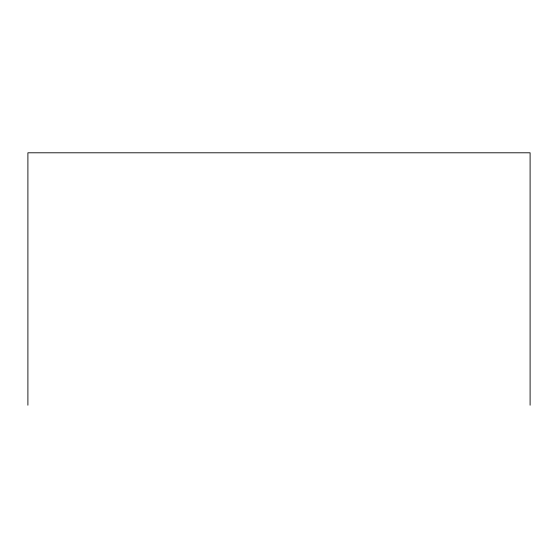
<?xml version="1.0" encoding="UTF-8"?>
<svg xmlns="http://www.w3.org/2000/svg" width="558" height="558" viewBox="0 0 558 558"><rect width="100%" height="100%" fill="white"/><g stroke="black" fill="none" stroke-linecap="round" stroke-linejoin="round"><path stroke-width="0.84" d="M530.1 405.206L530.1 152.794L27.9 152.794L27.9 405.206"/></g></svg>
